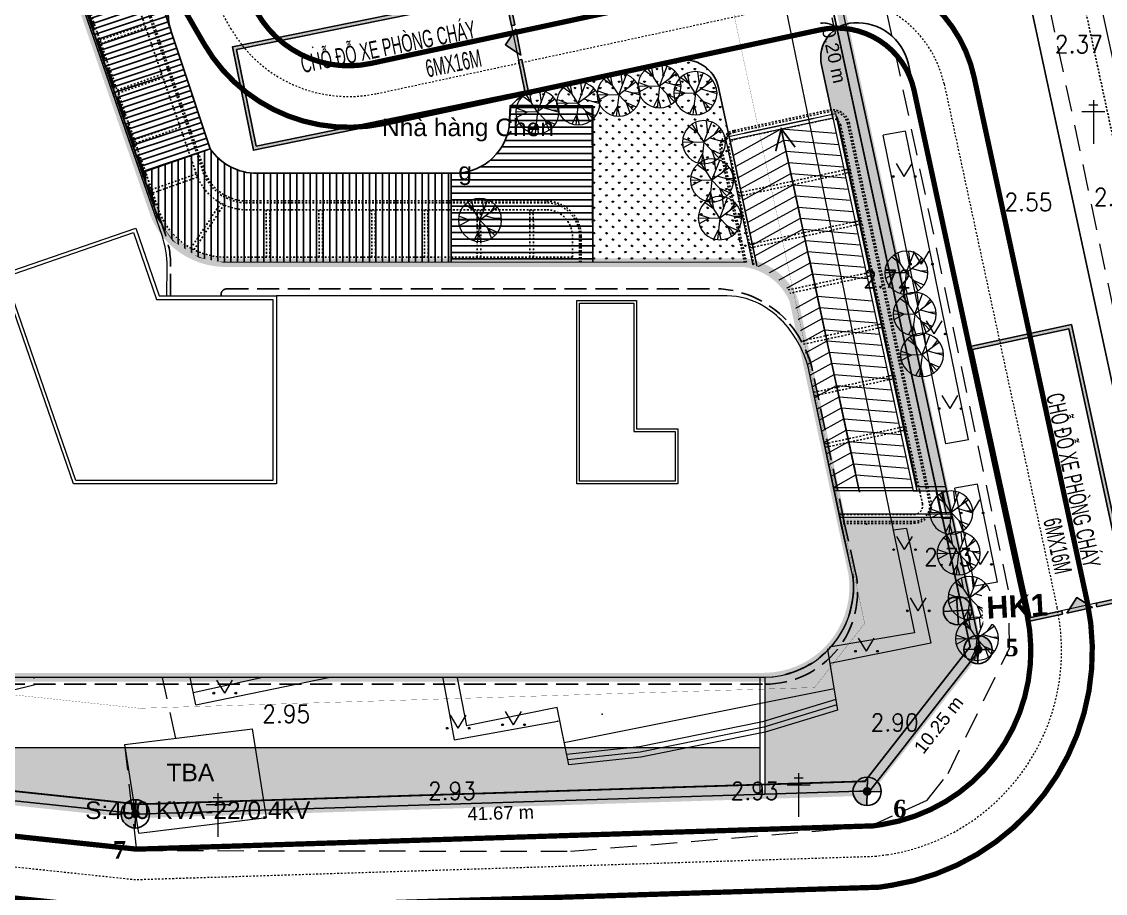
# Model space of a CAD drawing. Header units: millimetres. Extents: x 583747 to 596416, y 2304962 to 2309584.
# Drawn here: x 595657.6 to 595719.3, y 2307166.6 to 2307216.2 of the extents above; entities that cross this region are included whole.
import ezdxf
from ezdxf.enums import TextEntityAlignment as Align
from ezdxf.xclip import XClip

# ---------------------------------------------------------------- set-up
doc = ezdxf.new("R2010")
doc.units = ezdxf.units.MM
doc.set_wipeout_variables(frame=1)
for name, pattern in [('CONTINOUS', [0]), ('DASH', [0.35, 0.25, -0.1]), ('DASH2-1', [3, 2, -1]), ('DASHDOT', [1, 0.5, -0.25, 0, -0.25]), ('DASHED', [4.5, 3, -1.5]), ('HIDDEN', [0.375, 0.25, -0.125]), ('{Long Duong}', [2.3, 1.5, -0.8]), ('{qui hoach}', [1.3, 0, -1.3])]:
    doc.linetypes.add(name, pattern=pattern)
for name, color, linetype, lineweight in [('A-DOOR', 1, 'Continuous', 9), ('AUDIT_I_220808132811-11', 7, 'Continuous', 9), ('bo dat CXCL', 95, 'Continuous', 18), ('Code Cao do', 7, 'Continuous', 0), ('D-building block', 8, 'Continuous', 13), ('duong chua chay', 1, 'Continuous', 15), ('Duong RG Thua', 7, 'Continuous', 0), ('Ghi chu nha', 7, 'Continuous', 0), ('GT NEW', 1, 'Continuous', 13), ('hatch', 45, 'Continuous', 5), ('KT-Chu viet', 255, 'Continuous', 20), ('KT-DV2', 7, 'Continuous', 15), ('KT-NEN', 250, 'Continuous', 0), ('KT-Net khuat', 8, 'HIDDEN', 18), ('KT-Net manh', 251, 'Continuous', 13), ('KT-Net thay', 7, 'Continuous', 20), ('KT-TMB', 7, 'Continuous', 0), ('KT_lo dat', 1, 'Continuous', 40), ('KT_Ms', 100, 'Continuous', 5), ('Level 15', 7, 'Continuous', 0), ('Long Duong_ Phan Cach chat lieu rair mat', 7, 'Continuous', 0), ('moc', 7, 'Continuous', 0), ('Nghia dia_ Ghi chu §T XH', 7, 'Continuous', 0), ('đường pccc', 6, 'Continuous', 13)]:
    doc.layers.add(name, color=color, linetype=linetype, lineweight=lineweight)
for name, color, linetype in [('A-FLOR-STRS', 1, 'Continuous'), ('A-GLAZ', 135, 'Continuous'), ('A-PLOT LINE', 6, 'DASHDOT'), ('A-WALL-PATT', 251, 'Continuous'), ('AFP-KERB-LINE', 2, 'Continuous'), ('canopy', 2, 'DASH'), ('K2', 2, 'Continuous'), ('KT-Kich thuoc', 159, 'Continuous'), ('KT-Vat lieu', 250, 'Continuous'), ('Xref_NT1+NT2_MBDV Cot vach_220729$0$ccu12-Thay', 7, 'Continuous'), ('Xref_ST_MBDV Cot vach 30.7.2022$0$Xref_ST_MBDV Cot vach 30.7.2022|Xref_ST_MBDV Cot vach 30.7.2022|Xref_ST_MBDV Cot vach 30.7.2022|Xref_ST_MBDV Cot vach 30.7.2022|A-CORE-OTLN', 2, 'Continuous')]:
    doc.layers.add(name, color=color, linetype=linetype)
doc.layers.add('A-TREES', color=7, linetype='Continuous', lineweight=5, true_color=0x4b833f)
doc.styles.add('Style-.VnArial', font='')
doc.styles.add('Style-STANDARD', font='STANDARD.shx')
doc.styles.add('style6', font='')
doc.styles.add('VnAvantH', font='')
doc.styles.get('Style-.VnArial').set_extended_font_data('.VnArial')
doc.styles.get('style6').set_extended_font_data('.VnAvantH', bold=True)
doc.styles.get('VnAvantH').set_extended_font_data('.VnAvantH')

# ---------------------------------------------------------------- blocks, each defined once
blk = doc.blocks.new('COT_DI_1')
at = {"layer": 'Nghia dia_ Ghi chu §T XH', "color": 7, "linetype": 'Continuous', "lineweight": 0}
for p, q in [((0, 49.7), (0, 0)), ((-5.2, 44.5), (5.2, 44.5)), ((-13.1, 36.7), (13.1, 36.7))]:
    blk.add_line(p, q, dxfattribs=at)
blk = doc.blocks.new('hoa')
at = {"linetype": 'ByBlock', "lineweight": -2}
for points in [[(-67.6, 0, 1), (-57.4, 0, 1)], [(57.4, 0, 1), (67.6, 0, 1)]]:
    blk.add_hatch(color=0, dxfattribs=at).paths.add_polyline_path(points)
at = {"color": 0, "linetype": 'ByBlock', "lineweight": -2}
for q in [(-45, 75), (45, 75)]:
    blk.add_line((0, 0), q, dxfattribs=at)
for centre in [(-62.5, 0), (62.5, 0)]:
    blk.add_circle(centre, 5.06, dxfattribs=at)
blk = doc.blocks.new('hk')
at = {"layer": 'K2'}
h = blk.add_hatch(color=256, dxfattribs=at)
h.dxf.hatch_style = 1
h.paths.add_polyline_path([(-79.57, 95.74), (-79.57, 94.3), (-78.13, 94.3, 0.006031), (-78.13, 94.33, 0.407166)])
h.paths.add_polyline_path([(-79.57, 94.3), (-81.01, 94.3, 0.006031), (-81.01, 94.26, 0.407166), (-79.57, 92.86)])
for p, q in [((-79.57, 92.86), (-79.57, 95.74)), ((-78.13, 94.3), (-81.01, 94.3))]:
    blk.add_line(p, q, dxfattribs=at)
blk.add_circle((-79.57, 94.3), 1.44, dxfattribs=at)
blk = doc.blocks.new('wwww1')
at = {"layer": 'Duong RG Thua', "color": 7, "lineweight": 0}
for p, q in [((595720.775, 2307208.62), (595712.74, 2307245.535)), ((595695.585, 2307243.169), (595707.074, 2307187.354)), ((595667.369, 2307177.42), (595655.543, 2307234.885)), ((595707.074, 2307187.354), (595708.28, 2307181.506)), ((595708.28, 2307181.506), (595703.307, 2307180.672)), ((595681.796, 2307181.3), (595667.23, 2307178.094)), ((595681.796, 2307181.3), (595682.773, 2307176.211)), ((595703.307, 2307180.672), (595703.904, 2307177.111)), ((595703.7, 2307178.329), (595688.347, 2307175.245)), ((595663.335, 2307175.146), (595670.594, 2307176.044)), ((595671.394, 2307171.004), (595670.594, 2307176.044)), ((595664.135, 2307170.106), (595663.335, 2307175.146)), ((595664.135, 2307170.106), (595671.394, 2307171.004))]:
    blk.add_line(p, q, dxfattribs=at)
at = {"layer": 'Duong RG Thua', "color": 7, "linetype": 'Continuous', "lineweight": 0}
for p, q in [((595707.775, 2307210.062), (595706.491, 2307209.837)), ((595710.071, 2307192.264), (595706.491, 2307209.837)), ((595711.355, 2307192.489), (595707.775, 2307210.062)), ((595711.355, 2307192.489), (595710.071, 2307192.264)), ((595711.868, 2307189.971), (595710.584, 2307189.746)), ((595711.721, 2307184.168), (595710.584, 2307189.746)), ((595713.004, 2307184.392), (595711.868, 2307189.971)), ((595707.822, 2307187.443), (595707.074, 2307187.354)), ((595713.004, 2307184.392), (595711.721, 2307184.168)), ((595667.369, 2307177.42), (595681.19, 2307180.264)), ((595681.19, 2307180.264), (595682.07, 2307175.416)), ((595687.94, 2307177.261), (595682.773, 2307176.211)), ((595688.599, 2307173.995), (595687.94, 2307177.261)), ((595682.07, 2307175.416), (595687.978, 2307176.489))]:
    blk.add_line(p, q, dxfattribs=at)
at = {"layer": 'Duong RG Thua', "color": 7, "linetype": 'Continuous', "lineweight": 0, "flags": 128}
for points in [[(595707.822, 2307187.443), (595709.213, 2307180.921), (595703.459, 2307179.765)], [(595703.804, 2307177.708), (595699.627, 2307176.436), (595692.619, 2307175.02), (595688.48, 2307174.586)], [(595703.854, 2307177.409), (595699.7, 2307176.145), (595692.665, 2307174.723), (595688.539, 2307174.29)], [(595703.904, 2307177.111), (595699.774, 2307175.853), (595692.71, 2307174.426), (595688.599, 2307173.995)]]:
    blk.add_lwpolyline(points, dxfattribs=at)
at = {"layer": 'Duong RG Thua', "color": 7, "linetype": 'Continuous', "lineweight": 0}
blk.add_point((595687.978, 2307176.489), dxfattribs=at)
at = {"layer": 'Long Duong_ Phan Cach chat lieu rair mat', "color": 4, "linetype": '{Long Duong}', "lineweight": 0}
for p, q in [((595713.632, 2307183.941), (595700.352, 2307247.065)), ((595710.22, 2307244.158), (595724.251, 2307177.99)), ((595666.231, 2307175.504), (595652.824, 2307237.463)), ((595658.474, 2307180.503), (595655.779, 2307193.948)), ((595713.686, 2307180.635), (595713.632, 2307183.941)), ((595658.474, 2307180.503), (595657.894, 2307180.394)), ((595657.894, 2307180.394), (595658.22, 2307178.556)), ((595710.186, 2307173.513), (595713.686, 2307180.635)), ((595658.22, 2307178.556), (595653.866, 2307177.488)), ((595664.012, 2307169.123), (595663.335, 2307175.146)), ((595709.007, 2307171.982), (595710.186, 2307173.513)), ((595705.652, 2307170.47), (595709.007, 2307171.982)), ((595688.691, 2307169.076), (595705.652, 2307170.47)), ((595664.012, 2307169.123), (595688.691, 2307169.076))]:
    blk.add_line(p, q, dxfattribs=at)
at = {"layer": 'Duong RG Thua', "color": 3, "lineweight": 0, "xscale": 0.01, "yscale": 0.01, "zscale": 0.01, "rotation": 359.9973000000001}
for p in [(595707.699, 2307207.48), (595708.673, 2307202.49), (595709.403, 2307198.519), (595710.301, 2307194.274), (595711.556, 2307188.332), (595707.718, 2307186.244), (595712.035, 2307185.403), (595708.494, 2307182.76), (595680.97, 2307180.5), (595705.542, 2307180.462), (595675.201, 2307179.297), (595669.019, 2307178.073), (595682.309, 2307176.08), (595685.458, 2307176.278)]:
    blk.add_blockref('hoa', p, dxfattribs=at)
at = {"layer": 'hatch', "xscale": 0.56, "yscale": 0.56, "zscale": 0.56, "rotation": 3.617913900724599}
blk.add_blockref('hk', (595758.531, 2307132.885), dxfattribs=at)
at = {"layer": 'Nghia dia_ Ghi chu §T XH', "color": 7, "linetype": 'Continuous', "lineweight": 0, "xscale": 0.05, "yscale": 0.05, "zscale": 0.05, "rotation": 359.9972999999998}
for p in [(595718.46, 2307209.338), (595701.684, 2307171.032), (595668.618, 2307169.906)]:
    blk.add_blockref('COT_DI_1', p, dxfattribs=at)
at = {"layer": 'Code Cao do', "color": 212, "linetype": 'Continuous', "lineweight": 0, "style": 'Style-STANDARD'}
for s, p in [('2.37', (595716.269, 2307215.011)), ('2.36', (595718.49, 2307206.313)), ('2.72', (595705.363, 2307201.643)), ('2.90', (595705.784, 2307176.408)), ('2.93', (595680.588, 2307172.513)), ('2.93', (595697.811, 2307172.513))]:
    blk.add_text(s, height=1, rotation=359.9973, dxfattribs=at).set_placement(p, align=Align.MIDDLE_LEFT)
at = {"layer": 'Code Cao do', "color": 6, "linetype": 'Continuous', "lineweight": 0, "style": 'Style-STANDARD'}
for s, p in [('2.55', (595713.399, 2307206.026)), ('2.73', (595708.832, 2307185.819)), ('2.56', (595660.405, 2307184.421)), ('2.95', (595671.154, 2307176.895))]:
    blk.add_text(s, height=1, rotation=359.9973, dxfattribs=at).set_placement(p, align=Align.MIDDLE_LEFT)
at = {"layer": 'Ghi chu nha', "color": 7, "linetype": 'Continuous', "lineweight": 0, "style": 'Style-.VnArial'}
for s, p in [('Nhµ hµng Chen', (595682.863, 2307210.279)), ('g', (595682.701, 2307207.788)), ('TBA', (595667.061, 2307173.564)), ('S:400 KVA-22/0.4kV', (595667.479, 2307171.413))]:
    blk.add_text(s, height=1, rotation=359.9973, dxfattribs=at).set_placement(p, align=Align.MIDDLE_CENTER)
at = {"layer": 'K2', "color": 2, "insert": (595714.117, 2307183.031), "char_height": 1.25, "width": 3.30321, "attachment_point": 5, "rotation": 3.09787, "style": 'style6', "bg_fill": 3, "box_fill_scale": 1.25, "bg_fill_color": 256, "bg_fill_true_color": 13158600, "bg_fill_transparency": 0}
blk.add_mtext('\\A1;{\\fArial|b1|i0|c0|p34;HK1}', dxfattribs=at)
blk = doc.blocks.new('Moc')
at = {"layer": 'moc', "linetype": '{qui hoach}', "lineweight": 0, "ltscale": 0.5}
h = blk.add_hatch(color=7, dxfattribs=at)
edge = h.paths.add_edge_path()
edge.add_arc((0, 0), 0.25, 0, 360)
blk = doc.blocks.new('NEN')
at = {"layer": 'Level 15', "color": 240, "linetype": 'DASH', "lineweight": 13, "ltscale": 5, "true_color": 0xed1f24, "const_width": 0.5, "flags": 128}
blk.add_lwpolyline([(595682.634, 2307317.629), (595677.108, 2307338.736), (595668.702, 2307341.648), (595657.199, 2307332.945), (595633.733, 2307315.075), (595610.101, 2307298.024, 0.685011), (595643.311, 2307173.379), (595664.098, 2307171.161), (595705.748, 2307172.441), (595712.065, 2307180.508), (595682.634, 2307317.629)], format="xyb", close=True, dxfattribs=at)
at = {"layer": 'Level 15', "color": 152, "linetype": 'DASH', "lineweight": 13, "ltscale": 5, "true_color": 0x2776bb, "const_width": 0.01, "flags": 128}
blk.add_lwpolyline([(595676.796, 2307316.238), (595672.115, 2307334.115), (595669.766, 2307334.929), (595660.826, 2307328.166), (595637.307, 2307310.255), (595613.624, 2307293.167, 0.684877), (595643.957, 2307179.345), (595664.326, 2307177.171), (595702.756, 2307178.352), (595705.609, 2307181.996)], format="xyb", close=True, dxfattribs=at)
at = {"layer": 'hatch', "xscale": 0.56, "yscale": 0.56, "zscale": 0.56, "rotation": 358.6179139007246}
for p in [(595755.337, 2307126.643), (595749.02, 2307118.575), (595707.37, 2307117.295)]:
    blk.add_blockref('hk', p, dxfattribs=at)
at = {"layer": 'moc', "color": 7, "linetype": '{qui hoach}', "lineweight": 0, "ltscale": 0.5}
for p in [(595712.065, 2307180.508), (595705.748, 2307172.441), (595664.098, 2307171.161)]:
    blk.add_blockref('Moc', p, dxfattribs=at)
at = {"layer": 'moc', "color": 7, "linetype": 'Continuous', "lineweight": 0, "style": 'Style-.VnArial'}
for s, rotation, p in [('70.20 m', 282.114, (595703.807, 2307214.614)), ('10.25 m', 51.937, (595709.82, 2307176.231)), ('41.67 m', 1.76, (595684.892, 2307171.216))]:
    blk.add_text(s, height=0.75, rotation=rotation, dxfattribs=at).set_placement(p, align=Align.MIDDLE_CENTER)
at = {"layer": 'moc', "color": 7, "linetype": 'Continuous', "lineweight": 0, "char_height": 1, "attachment_point": 4, "line_spacing_factor": 0.6, "style": 'Style-.VnArial'}
for s, insert in [('\\f.VnTimeH|b1|i0|c00|p39;5', (595713.612, 2307180.626)), ('\\f.VnTimeH|b1|i0|c00|p39;6', (595707.235, 2307171.457)), ('\\f.VnTimeH|b1|i0|c00|p39;7', (595662.813, 2307169.113))]:
    blk.add_mtext(s, dxfattribs=dict(at, insert=insert))
blk = doc.blocks.new('A$C4DBA2DF6')
at = {"layer": 'KT-Kich thuoc'}
blk.add_line((3.17, 21.905), (7.626, 1.234), dxfattribs=at)
at = {"layer": 'KT-Kich thuoc', "color": 0, "linetype": 'ByBlock', "lineweight": -2, "transparency": 16777216, "const_width": 0.1, "elevation": 0}
blk.add_lwpolyline([(3.959, 20.864), (3.17, 21.905), (2.853, 20.634)], dxfattribs=at)
at = {"layer": 'KT-Net khuat', "linetype": 'HIDDEN', "ltscale": 20}
blk.add_line((3.17, 21.905), (7.569, 1.5), dxfattribs=at)
at = {"layer": 'KT-Net khuat', "linetype": 'ByBlock', "ltscale": 30}
blk.add_line((4.5, 1.5), (10.638, 1.5), dxfattribs=at)
at = {"layer": 'KT-Net khuat', "linetype": 'ByBlock', "ltscale": 30, "elevation": 0}
for points in [[(4.338, 1.3), (0, 21.426), (6.256, 22.775), (10.885, 1.3), (4.338, 1.3)], [(4.5, 1.5), (0.238, 21.273), (6.103, 22.537), (10.638, 1.5)]]:
    blk.add_lwpolyline(points, dxfattribs=at)
at = {"layer": 'KT-Net khuat', "linetype": 'HIDDEN', "ltscale": 20, "elevation": 0}
for points in [[(0.427, 20.393), (3.17, 21.905), (6.293, 21.658)], [(0.564, 19.758), (3.307, 21.27), (6.429, 21.022)], [(0.701, 19.122), (3.444, 20.634), (6.566, 20.387)], [(0.838, 18.487), (3.581, 19.999), (6.703, 19.751)], [(0.975, 17.852), (3.718, 19.364), (6.84, 19.116)], [(1.112, 17.216), (3.855, 18.728), (6.978, 18.481)], [(1.249, 16.581), (3.992, 18.093), (7.114, 17.845)], [(1.386, 15.945), (4.129, 17.457), (7.251, 17.21)], [(1.523, 15.31), (4.266, 16.822), (7.388, 16.574)], [(1.66, 14.675), (4.403, 16.187), (7.525, 15.939)], [(1.797, 14.039), (4.54, 15.551), (7.662, 15.304)], [(1.934, 13.404), (4.677, 14.916), (7.799, 14.668)], [(2.071, 12.768), (4.814, 14.28), (7.936, 14.033)], [(2.208, 12.133), (4.951, 13.645), (8.073, 13.397)], [(2.482, 10.862), (5.225, 12.374), (8.347, 12.126)], [(2.619, 10.227), (5.362, 11.739), (8.484, 11.491)], [(2.756, 9.591), (5.499, 11.103), (8.621, 10.856)], [(2.893, 8.956), (5.636, 10.468), (8.758, 10.22)], [(3.03, 8.321), (5.773, 9.832), (8.895, 9.585)], [(3.167, 7.685), (5.91, 9.197), (9.032, 8.949)], [(3.303, 7.05), (6.046, 8.562), (9.169, 8.314)], [(3.44, 6.414), (6.183, 7.926), (9.306, 7.679)], [(3.577, 5.779), (6.32, 7.291), (9.443, 7.043)], [(3.714, 5.144), (6.457, 6.655), (9.58, 6.408)], [(3.851, 4.508), (6.594, 6.02), (9.717, 5.772)], [(3.984, 3.891), (6.727, 5.403), (9.85, 5.156)], [(4.125, 3.237), (6.868, 4.749), (9.991, 4.502)], [(4.262, 2.602), (7.005, 4.114), (10.128, 3.866)], [(4.399, 1.967), (7.142, 3.478), (10.264, 3.231)], [(4.843, 1.5), (7.279, 2.843), (10.401, 2.595)], [(6.132, 1.5), (7.416, 2.208), (10.538, 1.96)]]:
    blk.add_lwpolyline(points, dxfattribs=at)
blk = doc.blocks.new('PLOT')
at = {"layer": 'A-PLOT LINE', "color": 251}
blk.add_lwpolyline([(3727034, 1237834), (3634931, 1180899), (3623868, 1183465), (3594242, 1230576), (3595832, 1237439), (3702477, 1303429)], dxfattribs=at)
blk.add_lwpolyline([(3727034, 1237834), (3634931, 1180899), (3623868, 1183465), (3594242, 1230576), (3595832, 1237439), (3702477, 1303429)], dxfattribs=at)
blk = doc.blocks.new('Tree')
for p, q in [((487050, 312107), (487470, 311867)), ((487819, 311432), (487178, 312231)), ((487324, 312329), (487470, 311867)), ((487813, 311436), (488148, 312404)), ((487974, 311902), (487960, 312449)), ((487974, 311902), (488380, 312288)), ((486823, 311654), (487333, 311413)), ((487813, 311436), (486790, 311387)), ((487313, 311081), (486910, 310952)), ((486977, 310843), (487813, 311436)), ((487536, 311239), (487499, 310462)), ((487813, 311436), (487804, 311436)), ((487813, 311436), (487813, 311444)), ((487813, 311436), (487813, 311427)), ((487813, 311436), (487821, 311436)), ((487813, 311436), (488815, 311227)), ((487813, 311436), (488295, 310532)), ((488054, 310984), (488456, 310663)), ((488054, 310984), (488100, 310472)), ((488836, 311401), (488359, 311322)), ((488763, 311057), (488359, 311322)), ((487524, 310836), (487406, 310519))]:
    blk.add_line(p, q)
blk.add_circle((487813, 311436), 1024)
blk = doc.blocks.new('DV')
at = {"layer": 'A-WALL-PATT'}
h = blk.add_hatch(dxfattribs=at)
h.set_pattern_fill('LINE', color=256, scale=2500, angle=-360)
h.set_pattern_definition([(2e-11, (11775025.26, 889690), (-9e-11, 312.5), [])])
edge = h.paths.add_edge_path(flags=17)
edge.add_arc((615357, 127169), 4500, 166.40221, 254.16971)
edge.add_line((614130, 122840), (615334, 122498))
edge.add_line((615334, 122498), (613752, 116918))
edge.add_arc((623432, 114173), 10061, 164.16971, 183.93679)
edge.add_arc((634341, 113483), 20946, 180, 194.34814)
edge.add_arc((599561, 103238), 15343, -32.42807, 19.23304, ccw=False)
edge.add_arc((619246, 88737), 9204, 137.03443, 185.86147)
edge.add_line((610091, 87797), (606227, 86964))
edge.add_arc((606860, 84032), 3000, 102.16426, 198.37489)
edge.add_line((604013, 83086), (602064, 88959))
edge.add_arc((618763, 88885), 16699, 139.5443, 179.74595, ccw=False)
edge.add_arc((590726, 110597), 18797, 324.64488, 383.54831)
edge.add_arc((622949, 121885), 15461, 166.19035, 194.14762, ccw=False)
edge.add_line((607936, 125576), (610059, 124976))
edge.add_line((610059, 124976), (610983, 128227))
h = blk.add_hatch(dxfattribs=at)
h.set_pattern_fill('LINE', color=256, scale=100, angle=-325.71959)
h.set_pattern_definition([(18.4501046, (5323999.6, -10394455.3), (-100.481987, 301.180378), [])])
h.paths.add_polyline_path([(602061, 88958), (598013, 87615), (602385, 74978), (606259, 76319)])
h = blk.add_hatch(dxfattribs=at)
h.set_pattern_fill('LINE', color=256, scale=3000)
h.set_pattern_definition([(0, (-10847959.7, -975507.47), (0, 375), [])])
edge = h.paths.add_edge_path()
edge.add_line((623368, 78804), (628045, 78742))
edge.add_line((628045, 78742), (628045, 69852))
edge.add_line((628045, 69852), (619978, 69852))
edge.add_line((619978, 69852), (619978, 74930))
edge.add_arc((620149, 78106), 3181, 266.91894, 350.28474)
edge.add_line((623284, 77569), (623368, 78804))
h = blk.add_hatch(dxfattribs=at)
h.set_pattern_fill('LINE', color=256, scale=3000, angle=90)
h.set_pattern_definition([(90, (-10847959.7, -975507.47), (-375, 2e-14), [])])
edge = h.paths.add_edge_path()
edge.add_arc((608897, 78130), 3200, 214.46702, 270.29531)
edge.add_line((608913, 74930), (619978, 74930))
edge.add_line((619978, 74930), (619978, 69802))
edge.add_line((619978, 69802), (606923, 69802))
edge.add_arc((607165, 73989), 4194, 199.92563, 266.6961, ccw=False)
edge.add_line((603222, 72560), (602385, 74978))
edge.add_line((602385, 74978), (606259, 76319))
at = {"layer": 'bo dat CXCL'}
h = blk.add_hatch(dxfattribs=at)
h.set_pattern_fill('GRASS', color=256, scale=20, angle=6e-14)
edge = h.paths.add_edge_path()
edge.add_line((646531, 56852), (648167, 56852))
edge.add_line((648167, 56852), (642441, 83416))
edge.add_arc((643257, 81325), 2244, 111.30961, 181.70493)
edge.add_line((641014, 81258), (641697, 78089))
edge.add_line((641697, 78089), (641941, 78142))
edge.add_line((641941, 78142), (646531, 56852))
edge = h.paths.add_edge_path()
edge.add_line((637829, 46265), (637829, 39602))
edge.add_line((637829, 39602), (643794, 39781))
edge.add_arc((643793, 39787), 6, 271.8103, 321.98732)
edge.add_line((643798, 39784), (650107, 47855))
edge.add_line((650107, 47855), (648491, 55352))
edge.add_line((648491, 55352), (648458, 55352))
edge.add_line((648458, 55352), (646822, 55356))
edge.add_line((646822, 55356), (642131, 55352))
edge.add_line((642131, 55352), (642830, 52123))
edge.add_arc((637761, 51388), 5123, -89.23223, 8.25861, ccw=False)
edge = h.paths.add_edge_path()
edge.add_line((637536, 42252), (585437, 42252))
edge.add_line((585437, 42252), (585710, 41424))
edge.add_arc((588675, 42224), 3071, 195.10047, 222.99032)
edge.add_line((586429, 40130), (602148, 38465))
edge.add_arc((602148, 38471), 6, 263.95432, 271.8103)
edge.add_line((602148, 38465), (637536, 39584))
edge.add_line((637536, 39584), (637536, 42252))
h = blk.add_hatch(dxfattribs=at)
h.set_pattern_fill('GRASS', color=256, scale=20, angle=6e-14)
edge = h.paths.add_edge_path()
edge.add_arc((633252, 79390), 1986, 16.36935, 102.51989)
edge.add_line((632822, 81329), (625320, 79738))
edge.add_arc((625119, 78992), 773, 74.93895, 149.72916)
edge.add_line((624452, 79381), (624232, 79022))
edge.add_line((624232, 79022), (624160, 78773))
edge.add_line((624160, 78773), (628007, 78773))
edge.add_line((628007, 78773), (628045, 69852))
edge.add_line((628045, 69852), (636627, 69852))
edge.add_arc((636189, 66306), 3573, 75.25092, 82.96487, ccw=False)
edge.add_line((637099, 69761), (635587, 76772))
edge.add_line((635587, 76772), (635832, 76825))
edge.add_line((635832, 76825), (635158, 79950))
for p, q in [((637536, 46252, 0), (637536, 39593, 0)), ((637829, 46252, 0), (637829, 39593, 0)), ((585436, 42252, 0), (637536, 42252, 0))]:
    blk.add_line(p, q)
for p in [(643616, 54949), (628573, 44153)]:
    blk.add_point(p)
at = {"layer": 'A-DOOR'}
blk.add_line((603222, 72560, 0), (597992, 87677, 0), dxfattribs=at)
at = {"layer": 'A-FLOR-STRS'}
for p, q in [((606259, 76319, 0), (602385, 74978, 0)), ((619978, 74930, 0), (619978, 69852))]:
    blk.add_line(p, q, dxfattribs=at)
at = {"layer": 'A-FLOR-STRS', "elevation": 0}
for points in [[(598013, 87615), (602061, 88958), (606255, 76325, 0.24914), (608913, 74930), (619978, 74930, 0.380692), (623284, 77569), (623330, 78773), (628007, 78773), (628045, 69852), (606923, 69852, -0.31068), (603222, 72560)], [(623368, 78804), (628045, 78742), (628045, 69852), (619978, 69852), (619978, 74930, 0.380692), (623284, 77569)], [(606259, 76319, 0.248532), (608913, 74930), (619978, 74930), (619978, 69802), (606923, 69802, -0.299874), (603222, 72560), (602385, 74978)]]:
    blk.add_lwpolyline(points, format="xyb", close=True, dxfattribs=at)
at = {"layer": 'A-GLAZ'}
for p, q in [((597645, 88335, 0), (603115, 72523, 0)), ((606980, 69852, 0), (636627, 69852, 0)), ((637829, 46252, 0), (592692, 46252, 0))]:
    blk.add_line(p, q, dxfattribs=at)
for centre, radius, start, end in [((607149, 74228, 0), 4379, 202.91439, 267.7855), ((637740, 51393, 0), 5142, 270.99216, 8.16438)]:
    blk.add_arc(centre, radius, start, end, dxfattribs=at)
at = {"layer": 'AFP-KERB-LINE'}
for p, q in [((660363, 50103), (648106, 106966)), ((660363, 50103), (648106, 106966)), ((660363, 50103), (648106, 106966)), ((660363, 50103), (648106, 106966)), ((612121, 82097), (612052, 82082)), ((604645, 81177), (606259, 76319)), ((632813, 81340, 0), (624640, 79578)), ((641053, 81076, 0), (641697, 78089)), ((652745, 49853), (646002, 81132, 0)), ((635189, 79806, 0), (635832, 76825)), ((623368, 78804, 0), (623284, 77569)), ((643796, 39781), (602011, 38461)), ((602074, 36462), (590666, 37669)), ((644014, 37787), (602074, 36462)), ((644014, 37787), (644524, 37868)), ((602211, 36466), (602074, 36462))]:
    blk.add_line(p, q, dxfattribs=at)
at = {"layer": 'AFP-KERB-LINE', "elevation": 0}
blk.add_lwpolyline([(602212, 36466), (602074, 36462), (581149, 38676, -0.702152), (549561, 168774)], format="xyb", dxfattribs=at)
for points in [[(648465, 55470), (642441, 83416)], [(643796, 39781), (650107, 47855), (648465, 55470)], [(602148, 38465), (586429, 40130)]]:
    blk.add_lwpolyline(points, dxfattribs=at)
at = {"layer": 'AFP-KERB-LINE'}
for centre, radius, start, end in [((606860, 84032), 3000, 102.16426, 198.37486), ((643008, 81498, 0), 2000, 93.52178, 192.16423), ((643070, 80500, 0), 3000, 12.16426, 93.52178), ((633234, 79385, 0), 2000, 12.16426, 102.16426), ((625061, 77623), 2000, 102.16426, 127.53962), ((626141, 76218), 3772, 127.53962, 137.35663), ((642969, 47746), 10000, 278.94522, 12.16426)]:
    blk.add_arc(centre, radius, start, end, dxfattribs=at)
at = {"layer": 'D-building block', "linetype": 'CONTINOUS', "ltscale": 10000, "elevation": 0}
blk.add_lwpolyline([(642518, 83058), (641111, 89589)], dxfattribs=at)
at = {"layer": 'GT NEW', "color": 31}
for p, q in [((641697, 78089), (646275, 56852)), ((641941, 78142), (646477, 57102)), ((635832, 76825), (637373, 69674)), ((646275, 56852), (648167, 56852)), ((646477, 57102), (648113, 57102)), ((647554, 56852), (647888, 55302)), ((647860, 56852), (648141, 55552)), ((648167, 56852), (648448, 55552)), ((647834, 55552, 0), (648448, 55552)), ((647888, 55302, 0), (648501, 55302))]:
    blk.add_line(p, q, dxfattribs=at)
at = {"layer": 'KT-Net manh'}
for p, q in [((642087, 55552, 0), (647834, 55552, 0)), ((642131, 55352, 0), (648491, 55352))]:
    blk.add_line(p, q, dxfattribs=at)
ref = blk.add_blockref('PLOT', (-3147123, 179596, 0), dxfattribs=dict(rotation=340.0000000045929))
XClip(ref).set_block_clipping_path([(3437700.5976729654, 868981.9081885163), (3912891.8375199828, 1041937.3750337446), (3715693.8178756535, 1583734.481302836), (3240502.5780286361, 1410779.0144576086)])
at = {"layer": 'A-TREES', "xscale": -1.2, "yscale": 1.2, "zscale": 1.199999999999996, "rotation": 71.72236063323176}
for p in [(1170286, 518513, 0), (1167962, 518034, 0), (1172331, 518121, 0), (1165658, 517549, 0), (1163340, 517057, 0), (1172817, 515333, 0), (1173273, 513165, 0), (1160067, 510903, 0), (1173723, 511010, 0), (1184335, 507906, 0), (1184813, 505549, 0), (1185229, 503225, 0), (1186892, 494254, 0), (1187309, 491930, 0), (1187941, 489390, 0), (1188357, 487066, 0)]:
    blk.add_blockref('Tree', p, dxfattribs=at)
blk = doc.blocks.new('WWWWW11')
blk.add_wipeout([(596155.83, 2307274.886), (596155.67, 2307275.964), (596156.054, 2307277.593), (596157.069, 2307278.841), (596158.126, 2307279.416), (596188.238, 2307289.805), (596189.856, 2307290.291), (596191.854, 2307290.739), (596193.801, 2307291.023), (596196, 2307291.169), (596198.468, 2307291.114), (596199.39, 2307291.05), (596214.689, 2307286.621), (596215.595, 2307286.226), (596216.421, 2307285.843), (596216.896, 2307284.929), (596217.235, 2307284.209), (596222.706, 2307268.397), (596223.689, 2307266.959), (596225.198, 2307266.002), (596226.57, 2307265.726), (596256.217, 2307265.726), (596257.321, 2307265.403), (596258.527, 2307264.463), (596259.056, 2307263.604), (596262.365, 2307248.113), (596262.425, 2307246.666), (596262.174, 2307245.579), (596261.518, 2307244.283), (596260.268, 2307243.045), (596258.355, 2307242.226), (596257.42, 2307242.126), (596212.282, 2307242.126), (596210.803, 2307242.347), (596209.267, 2307243.115), (596207.972, 2307244.499), (596207.417, 2307245.695), (596202.912, 2307258.715), (596200.606, 2307261.545), (596198.076, 2307263.45), (596195.344, 2307264.692), (596191.643, 2307265.391), (596188.278, 2307265.166), (596187.402, 2307264.972), (596169.824, 2307258.907), (596167.757, 2307258.808), (596166.09, 2307259.328), (596164.523, 2307260.261), (596164.108, 2307260.784), (596156.006, 2307274.434)]).translate(0, 0, -0.042)
blk.add_lwpolyline([(596223.378, 2307263.826), (596223.388, 2307265.499, 0.085159), (596223.098, 2307267.264), (596221.363, 2307272.278), (596217.235, 2307284.209, 0.260467), (596214.444, 2307286.683), (596199.385, 2307291.034, 0.571317), (596195.22, 2307284.994), (596196.48, 2307281.342), (596194.082, 2307280.514), (596191.439, 2307288.033, 0.338337), (596187.565, 2307289.57), (596158.129, 2307279.414, 0.459457), (596156.089, 2307274.265), (596164.858, 2307259.939, 0.279689), (596169.824, 2307258.907)], format="xyb")
at = {"elevation": -0.044}
blk.add_lwpolyline([(596192.542, 2307266.745, 0.204279), (596192.608, 2307266.866), (596192.832, 2307267.896, -0.275412), (596193.56, 2307268.696), (596197.972, 2307270.214, -0.414195), (596199.133, 2307269.65), (596207.462, 2307245.559, 0.319754), (596212.282, 2307242.126), (596257.42, 2307242.126, 0.36531), (596262.386, 2307246.436, 0.102434), (596262.377, 2307248.058), (596259.935, 2307259.529, 0.132611), (596258.469, 2307262.327, 0.066499), (596257.338, 2307263.242, 0.137615), (596255.257, 2307263.826), (596229.614, 2307263.826)], format="xyb", dxfattribs=at)
blk.add_lwpolyline([(596221.599, 2307267.687), (596222.932, 2307263.826), (596229.614, 2307263.826), (596229.614, 2307253.126), (596218.057, 2307253.126), (596213.942, 2307265.043), (596221.599, 2307267.687)], dxfattribs=at)
blk.add_lwpolyline([(596221.475, 2307267.432), (596222.79, 2307263.626), (596229.414, 2307263.626), (596229.414, 2307253.326), (596218.2, 2307253.326), (596214.197, 2307264.919)], close=True, dxfattribs=at)
at = {"layer": 'A-GLAZ', "const_width": 0.5, "elevation": -0.044}
blk.add_lwpolyline([(596187.565, 2307289.57, -0.114033), (596199.385, 2307291.034), (596214.444, 2307286.683, -0.260467), (596217.235, 2307284.209), (596222.706, 2307268.397, 0.290863), (596226.57, 2307265.726), (596256.217, 2307265.726, -0.265528), (596259.056, 2307263.604), (596262.421, 2307247.997, -0.451371), (596257.42, 2307242.126), (596212.282, 2307242.126, -0.326781), (596207.417, 2307245.695), (596202.912, 2307258.715, 0.327702), (596187.402, 2307264.972), (596169.747, 2307258.881, -0.133076), (596166.936, 2307258.998), (596165.764, 2307259.455, -0.183721), (596163.977, 2307261.007), (596159.507, 2307268.51, -0.022157), (596156.089, 2307274.265, -0.462092), (596158.166, 2307279.431), (596187.565, 2307289.57)], format="xyb", dxfattribs=at)
at = {"layer": 'AUDIT_I_220808132811-11', "elevation": -0.044}
for points in [[(596192.542, 2307266.745, 0.204279), (596192.608, 2307266.866), (596192.832, 2307267.896, -0.275412), (596193.559, 2307268.697), (596197.972, 2307270.215, -0.414195), (596199.133, 2307269.65), (596207.462, 2307245.559, 0.319754), (596212.282, 2307242.126), (596257.42, 2307242.126, 0.36531), (596262.386, 2307246.437)], [(596259.935, 2307259.529, 0.132611), (596258.469, 2307262.328, 0.066499), (596257.338, 2307263.242, 0.137615), (596255.257, 2307263.826), (596229.614, 2307263.826)], [(596262.386, 2307246.437, 0.115191), (596262.365, 2307248.113), (596261.756, 2307250.808), (596261.711, 2307251.01), (596259.935, 2307259.531)]]:
    blk.add_lwpolyline(points, format="xyb", dxfattribs=at)
at = {"layer": 'KT-Net thay', "elevation": -0.042}
for points in [[(596246.705, 2307263.572), (596250.105, 2307263.572), (596250.105, 2307256.262), (596252.455, 2307256.262), (596252.455, 2307253.132), (596246.705, 2307253.132)], [(596246.864, 2307263.413), (596249.946, 2307263.413), (596249.946, 2307256.103), (596252.296, 2307256.103), (596252.296, 2307253.291), (596246.864, 2307253.291)]]:
    blk.add_lwpolyline(points, close=True, dxfattribs=at)
at = {"layer": 'Xref_NT1+NT2_MBDV Cot vach_220729$0$ccu12-Thay', "linetype": 'DASH', "ltscale": 5, "elevation": -0.044}
for points in [[(596223.578, 2307263.826), (596223.588, 2307265.498, 0.085159), (596223.287, 2307267.329), (596221.552, 2307272.344), (596217.424, 2307284.274, 0.260045), (596214.494, 2307286.877), (596199.421, 2307291.232, 0.572135), (596195.034, 2307284.92), (596196.225, 2307281.466)], [(596194.193, 2307280.764), (596191.778, 2307287.757, 0.364359), (596187.07, 2307289.812), (596158.135, 2307279.83, 0.451905), (596155.918, 2307274.176), (596164.032, 2307260.563, 0.310679), (596170.195, 2307258.591), (596192.717, 2307266.383, 0.229922), (596193.002, 2307266.797), (596193.223, 2307267.814, -0.27899), (596193.682, 2307268.316), (596198.102, 2307269.836, -0.41434), (596198.755, 2307269.519), (596207.084, 2307245.429, 0.319754), (596212.282, 2307241.726), (596257.42, 2307241.726, 0.480869), (596262.56, 2307248.157), (596261.951, 2307250.852), (596261.906, 2307251.052), (596260.131, 2307259.572)], [(596226.464, 2307263.824), (596226.464, 2307263.924, -0.414214), (596226.764, 2307264.224), (596254.931, 2307264.226, -0.185524), (596258.615, 2307262.464, -0.132659), (596260.131, 2307259.572, 0.132659)]]:
    blk.add_lwpolyline(points, format="xyb", dxfattribs=at)
blk = doc.blocks.new('khgklh')
at = {"layer": 'canopy'}
for p, q in [((23315, -37793, 0), (25863, -36898, 0)), ((23381, -37982, 0), (25928, -37087, 0)), ((24296, -40628, 0), (26843, -39733, 0)), ((24361, -40817, 0), (26909, -39922, 0)), ((25277, -43464, 0), (27824, -42568, 0)), ((25342, -43653, 0), (27890, -42757, 0)), ((26258, -46299, 0), (28805, -45404, 0)), ((26323, -46488, 0), (28877, -45590, 0)), ((59662, -46483), (66016, -45111)), ((59704, -46678), (66058, -45307)), ((28493, -49628, 0), (30199, -47064, 0)), ((28671, -49722, 0), (30378, -47156, 0)), ((32795, -50144, 0), (32782, -47444, 0)), ((32995, -50144, 0), (32982, -47444, 0)), ((35795, -50144, 0), (35782, -47444, 0)), ((35995, -50144, 0), (35982, -47444, 0)), ((38795, -50143, 0), (38782, -47444, 0)), ((38995, -50143, 0), (38982, -47444, 0)), ((41795, -50143, 0), (41782, -47444, 0)), ((41995, -50143, 0), (41982, -47444, 0)), ((44795, -50143, 0), (44782, -47444, 0)), ((44995, -50143, 0), (44982, -47444, 0)), ((47795, -50143, 0), (47782, -47444, 0)), ((47995, -50143, 0), (47982, -47444, 0)), ((60295, -49415), (66649, -48044)), ((60338, -49611), (66691, -48239)), ((60928, -52348), (67282, -50976)), ((60971, -52543), (67324, -51172)), ((61562, -55280), (67915, -53909)), ((61604, -55476), (67957, -54104)), ((62195, -58213), (68548, -56841)), ((62237, -58408), (68590, -57037)), ((62828, -61145), (69181, -59773)), ((62870, -61341), (69224, -59969))]:
    blk.add_line(p, q, dxfattribs=at)
at = {"layer": 'canopy', "elevation": 0}
for points in [[(19045, -30419, -0.227239), (21086, -32266), (26450, -47773, 0.290863), (30315, -50444), (50708, -50443)], [(19045, -30419), (21544, -31068, -0.250939), (25705, -34914), (29294, -45288)], [(19687, -30689), (21519, -31165, -0.250939), (25611, -34946), (29200, -45321)], [(20965, -31434, -0.059726), (21366, -32160), (26731, -47665, 0.28983), (30321, -50144), (50208, -50143)], [(20965, -31434), (21418, -31552, -0.250939), (25233, -35077), (28822, -45452)]]:
    blk.add_lwpolyline(points, format="xyb", dxfattribs=at)
at = {"layer": 'canopy'}
for points in [[(65972, -42538, 0.414213), (64783, -41771), (59407, -42932, 0.414214), (58641, -44121), (62956, -64110, 0.353312), (64423, -65293), (69646, -65291, 0.477856), (70623, -64080), (65972, -42538)], [(50708, -50443), (50708, -48944, 0.414214), (48708, -46944), (31495, -46944)], [(50608, -50443), (50608, -48944, 0.414214), (48708, -47044), (31495, -47044)], [(50208, -50143), (50208, -48944, 0.414214), (48708, -47444), (31495, -47444)]]:
    blk.add_lwpolyline(points, format="xyb", dxfattribs=at)
for points in [[(65874, -42559, 0.414213), (64804, -41869), (59428, -43030, 0.414214), (58738, -44099), (63054, -64089, 0.353312), (64423, -65193), (69646, -65191, 0.477856), (70525, -64101)], [(65483, -42643, 0.414213), (64889, -42260), (59513, -43421, 0.414214), (59129, -44015), (63445, -64004, 0.353312), (64423, -64793), (69645, -64791, 0.477856), (70134, -64186)]]:
    blk.add_lwpolyline(points, format="xyb", close=True, dxfattribs=at)
blk.add_lwpolyline([(50208, -50443), (50208, -50443)], dxfattribs=at)
for radius in [3052, 2652, 2552]:
    blk.add_arc((31686, -44399, 0), radius, 200.38333, 265.71278, dxfattribs=at)
blk = doc.blocks.new('A$C742103E6')
at = {"layer": 'KT-Vat lieu'}
for points in [[(-2000, 11800), (-2000, 12000), (0, 12000), (0, -4000), (-6000, -4000), (-6000, 12000), (-4000, 12000), (-4000, 11800), (-5800, 11800), (-5800, -3800), (-200, -3800), (-200, 11800)], [(-2250, 12000), (-3000, 11250), (-3750, 12000)]]:
    blk.add_hatch(color=6, dxfattribs=at).paths.add_polyline_path(points)
at = {"color": 6}
blk.add_lwpolyline([(-5800, 11800), (-200, 11800), (-200, -3800), (-5800, -3800)], close=True, dxfattribs=at)
at = {"layer": 'KT-Vat lieu', "color": 6}
for p, q in [((-4000, 12000), (-4000, 11800)), ((-2000, 11800), (-2000, 12000))]:
    blk.add_line(p, q, dxfattribs=at)
for points in [[(-4000, 12000), (-6000, 12000), (-6000, -4000), (0, -4000), (0, 12000), (-2000, 12000)], [(-4000, 11800), (-5800, 11800), (-5800, -3800), (-200, -3800), (-200, 11800), (-2000, 11800)]]:
    blk.add_lwpolyline(points, dxfattribs=at)
blk.add_lwpolyline([(-2250, 12000), (-3000, 11250), (-3750, 12000)], close=True, dxfattribs=at)
at = {"layer": 'KT-Chu viet', "color": 6, "insert": (-4732, 9748, 74), "char_height": 1000, "width": 10535.88, "attachment_point": 3, "rotation": 90, "style": 'VnAvantH'}
blk.add_mtext('{\\W0.6;CHç §ç XE PHßNG CH¸Y\\P6mx16m}', dxfattribs=at)
blk = doc.blocks.new('duong pccc')
at = {"layer": 'đường pccc', "linetype": 'DASH2-1', "const_width": 300}
for points in [[(11374828, 1063500), (11417029, 1075272, -0.139043), (11432033, 1075208), (11447510, 1070747, -0.194033), (11453106, 1066369), (11457034, 1059566, 0.325502), (11463490, 1056700), (11488340, 1062037, -0.413991), (11497840, 1055901), (11504262, 1026111, -0.430767), (11493164, 1009931), (11492439, 1009817), (11450040, 1008477), (11437562, 1009797, -0.290861), (11429584, 1016138), (11425729, 1027278, 0.626431), (11410539, 1029085), (11408439, 1025808, -0.421466), (11395119, 1023065, -0.13178), (11369781, 1052299, -0.467981)], [(11375768, 1060128), (11417969, 1071900, -0.139043), (11431064, 1071844), (11446540, 1067384, -0.194033), (11450075, 1064619), (11454003, 1057816, 0.325502), (11464225, 1053278), (11489075, 1058615, -0.413991), (11494419, 1055163), (11500840, 1025374, -0.430767), (11492620, 1013388), (11492110, 1013308), (11450169, 1011982), (11437930, 1013278, -0.290861), (11432891, 1017282), (11429036, 1028423, 0.626431), (11407593, 1030974), (11405493, 1027697, -0.421466), (11397080, 1025964, -0.13178), (11372929, 1053828, -0.467981)]]:
    blk.add_lwpolyline(points, format="xyb", close=True, dxfattribs=at)
at = {"layer": 'đường pccc', "linetype": 'DASH2-1'}
blk.add_lwpolyline([(11375298, 1061814), (11417499, 1073586, -0.139043), (11431549, 1073526), (11447025, 1069066, -0.194033), (11451590, 1065494), (11455518, 1058691, 0.325502), (11463857, 1054989), (11488708, 1060326, -0.413991), (11496130, 1055532), (11502551, 1025742, -0.430767), (11492892, 1011659), (11492274, 1011562), (11450105, 1010230), (11437746, 1011537, -0.290861), (11431238, 1016710), (11427382, 1027851, 0.626431), (11409066, 1030029), (11406966, 1026752, -0.421466), (11396099, 1024514, -0.13178), (11371355, 1053064, -0.467981)], format="xyb", close=True, dxfattribs=at)
at = {"layer": 'đường pccc', "extrusion": (-0.000154166, -3.15478e-05, 1), "rotation": 281.5650937166996}
blk.add_blockref('A$C742103E6', (11460737, 1052566, -1802), dxfattribs=at)
at = {"layer": 'đường pccc', "extrusion": (-3.34263e-05, 0.000153769, 1), "rotation": 192.2641528466322}
blk.add_blockref('A$C742103E6', (11498359, 1036656, -227), dxfattribs=at)

msp = doc.modelspace()

# ---------------------------------------------------------------- block references
at = {"layer": 'KT-DV2', "xscale": 0.001, "yscale": 0.001, "zscale": 0.001}
msp.add_blockref('DV', (595062.1, 2307132.692), dxfattribs=at)

# ---------------------------------------------------------------- next in the draw order: block references
at = {"layer": 'KT_Ms', "xscale": 0.001, "yscale": 0.001, "zscale": 0.001}
msp.add_blockref('khgklh', (595638.765, 2307252.988, 0), dxfattribs=at)

# ---------------------------------------------------------------- next in the draw order: block references
at = {"layer": 'KT-NEN', "lineweight": 0}
msp.add_blockref('wwww1', (0.167, -0.045, -0.002), dxfattribs=at)

# ---------------------------------------------------------------- next in the draw order: linework, layer by layer
at = {"layer": 'KT-Kich thuoc'}
msp.add_line((595698.767, 2307209.902), (595702.684, 2307210.746), dxfattribs=at)
msp.add_circle((595700.973, 2307182.494), 0.75, dxfattribs=at)
at = {"layer": 'KT-Net manh'}
msp.add_line((595702.269, 2307188.444), (595702.032, 2307189.544), dxfattribs=at)
at = {"layer": 'Xref_ST_MBDV Cot vach 30.7.2022$0$Xref_ST_MBDV Cot vach 30.7.2022|Xref_ST_MBDV Cot vach 30.7.2022|Xref_ST_MBDV Cot vach 30.7.2022|Xref_ST_MBDV Cot vach 30.7.2022|A-CORE-OTLN', "color": 6, "linetype": 'DASHED', "const_width": 0.1}
msp.add_lwpolyline([(595598.125, 2307198.311), (595599.956, 2307196.193), (595601.873, 2307194.151), (595603.87, 2307192.189), (595605.947, 2307190.311), (595608.098, 2307188.518), (595610.32, 2307186.815), (595612.61, 2307185.204), (595614.964, 2307183.688), (595617.378, 2307182.269), (595619.848, 2307180.949), (595622.369, 2307179.732), (595624.938, 2307178.618), (595627.551, 2307177.61), (595630.202, 2307176.71), (595632.888, 2307175.918), (595635.604, 2307175.237), (595638.345, 2307174.667), (595641.107, 2307174.21), (595643.886, 2307173.865), (595664.268, 2307171.708), (595705.622, 2307173.015), (595711.615, 2307180.682), (595682.12, 2307317.513)], dxfattribs=at)

# ---------------------------------------------------------------- next in the draw order: block references
at = {"layer": 'duong chua chay', "xscale": 0.001, "yscale": 0.001, "zscale": 0.001}
msp.add_blockref('duong pccc', (584214.004, 2306157.171), dxfattribs=at)
at = {"layer": 'KT-Net thay'}
msp.add_blockref('A$C4DBA2DF6', (595697.694, 2307188.244), dxfattribs=at)
at = {"layer": 'KT_lo dat'}
msp.add_blockref('NEN', (0, 0), dxfattribs=at)

# ---------------------------------------------------------------- next in the draw order: block references
at = {"layer": 'KT-TMB'}
msp.add_blockref('WWWWW11', (-557.482, -63.188, 0.042), dxfattribs=at)

doc.saveas('drawing.dxf')
